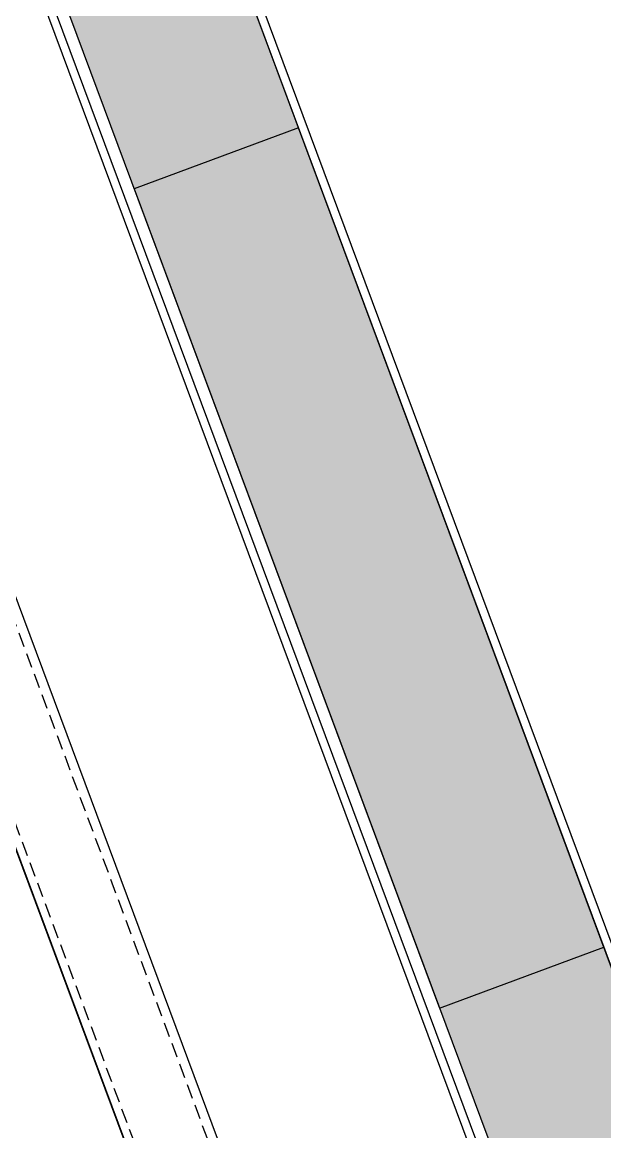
# Model space of a CAD drawing. Extents: x 12199666 to 24617114, y 1197707 to 2548648.
# Drawn here: x 12313680.5 to 12313880, y 1246922.8 to 1247302.8 of the extents above; entities that cross this region are included whole.
import ezdxf

# ---------------------------------------------------------------- set-up
doc = ezdxf.new("R2010")
doc.units = 0
doc.header["$LTSCALE"] = 10
doc.header["$MEASUREMENT"] = 0
doc.linetypes.add('TX-PLAN-T1-F11$0$DASHED', pattern=[0.75, 0.5, -0.25])
doc.layers.add('TX-PLAN-T1-F11$0$_EDO-ALUMINIUM-SECTION', color=90, linetype='Continuous', lineweight=30)
doc.layers.add('TX-PLAN-T1-F11$0$幕墙线', color=114, linetype='Continuous', lineweight=30)
for name, color, linetype in [('TX-PLAN-T1-F11$0$F-Alum', 4, 'Continuous'), ('TX-PLAN-T1-F11$0$F-dashed line', 8, 'TX-PLAN-T1-F11$0$DASHED'), ('TX-PLAN-T1-F11$0$F_MISC', 8, 'Continuous'), ('TX-PLAN-T1-F11$0$INSUL', 173, 'Continuous')]:
    doc.layers.add(name, color=color, linetype=linetype)

# ---------------------------------------------------------------- blocks, each defined once
blk = doc.blocks.new('*U195')
at = {"layer": 'TX-PLAN-T1-F11$0$INSUL', "lineweight": 0}
h = blk.add_hatch(dxfattribs=at)
h.set_pattern_fill('岩棉', color=256, scale=60.00000000000002, style=0, pattern_type=2)
h.set_pattern_definition([(171.78891, (31.98000479999999, 119.4285713999999), (-403.9210344936758, 60.00000149168051), [2.0005134, -418.1072400000002]), (146.908661, (33.73372379999999, 118.2857141999999), (-95.04024262992478, 60.00000083033304), [2.093239800000001, -437.4870720000002]), (132.32733, (35.03487, 116.8571429999999), (-106.9202743718115, 119.9999994801657), [1.932303599999998, -403.8514799999996]), (114.796992, (35.8268718, 115.1428571999999), (-23.76006081965321, 59.99999964663972), [1.8883968, -196.393272]), (91.6202240999998, (35.8834434, 113.1428574), (-11.88003000216715, 359.9999998263044), [2.000800199999999, -418.1671799999997]), (82.82482490000001, (30.05657160000001, 66.85714259999999), (83.16020966511272, 659.9999982204777), [46.65104279999994, -9750.067799999993]), (97.17517500000001, (41.823459, 66.85714259999999), (-83.16021148970225, 659.9999979909094), [46.65104280000004, -9750.06780000001]), (88.37977579999999, (35.9965866, 113.1428574), (11.88002583240484, 359.9999999412873), [2.0008002, -418.16718]), (65.203007, (36.05315819999999, 115.1428571999999), (23.76006077749137, 59.99999973523376), [1.888396799999998, -196.3932719999997]), (47.67266909999998, (36.84516060000001, 116.8571429999999), (106.9202740388371, 119.9999998207617), [1.932303599999999, -403.8514799999998]), (33.09133829999998, (38.14630680000001, 118.2857141999999), (95.0402417250371, 60.00000218260124), [2.0932398, -437.4870719999998]), (8.211089519999998, (39.90002519999999, 119.4285713999999), (403.9210347392536, 59.99999988934716), [2.0005134, -418.1072399999999]), (87.16616460000002, (30.00000000000001, 65.71428599999996), (11.88002507150802, 180.0000001810667), [1.144256399999998, -239.1495899999996]), (103.9013849999999, (30.282858, 64.57142879999994), (-47.5201215879632, 179.9999997770064), [1.177340399999998, -246.0641939999996]), (111.603615, (30.73543020000001, 63.42857159999996), (-11.88003031737481, 59.99999997976404), [1.229204999999999, -63.30404399999991]), (122.761347, (31.470861, 62.28571439999996), (-35.64009214299298, 59.99999937378065), [1.3590366, -284.0386379999999]), (138.290552, (32.43257759999999, 61.42857119999996), (-71.2801817170538, 60.00000123338383), [1.288252200000001, -269.2446480000003]), (152.003514, (33.5074374, 60.85714259999997), (-106.9202745038909, 59.99999917536116), [1.2173142, -254.4187140000001]), (166.477202, (34.6954404, 60.57142859999996), (-237.6006083015547, 60.00000192533073), [1.2218772, -255.3723300000001]), (167.070755, (35.94001500000002, 60.28571399999996), (-249.4806394894893, 59.99999988713196), [1.276948800000001, -266.8823280000002]), (12.92924439999999, (35.94001500000002, 60.28571399999996), (249.4806395808134, 59.99999961372987), [1.2769488, -266.882328]), (13.52279750000001, (37.1845896, 60.57142859999996), (237.6006088251535, 59.99999985187424), [1.221877199999999, -255.3723299999998]), (27.99648529999997, (38.3725926, 60.85714259999997), (118.8003031649702, 60.00000218637319), [1.2173142, -254.418714]), (41.70944699999995, (39.44745299999998, 61.42857119999996), (71.28018116740307, 60.00000178097831), [1.288252199999999, -269.2446479999997]), (57.2386522, (40.40916960000001, 62.28571439999996), (118.8003026691194, 180.000001000711), [1.359036599999999, -284.0386379999999]), (68.396384, (41.1445998, 63.42857159999996), (11.88003024886847, 60.00000021423826), [1.229204999999999, -63.30404399999996]), (76.098615, (41.59717259999999, 64.57142879999994), (11.88003045248315, 59.99999970942572), [1.177340399999998, -246.0641939999996]), (92.83383529999988, (41.8800306, 65.71428599999996), (-11.88003015074521, 179.9999999348276), [1.144256399999999, -239.1495899999998])])
h.paths.add_polyline_path([(0, 0), (429.9707085312324, 0), (429.9707085312324, 59.99999999999999), (0, 59.99999999999999)])
at = {"layer": 'TX-PLAN-T1-F11$0$INSUL'}
blk.add_lwpolyline([(0, 0), (429.9707085312324, 0), (429.9707085312324, 59.99999999999999), (0, 59.99999999999999)], close=True, dxfattribs=at)
blk = doc.blocks.new('TX-PLAN-T1-F11$0$A$C6BF074A9')
at = {"layer": 'TX-PLAN-T1-F11$0$F-Alum', "flags": 128}
blk.add_lwpolyline([(105.0180655552685, -178.3196381704593), (-174.9434567983117, 306.2800496912268, 2.199596923842418e-06), (-174.9434634172212, 306.2800611481389, 0.0986986279774025), (-175.3304635654058, 306.720728906078, 0.0824963867738618), (-175.7645314058609, 306.9515699045178, 0.05218479352659728), (-176.0692721358355, 307.0196756865362, 0.04398833920032272), (-176.3325915557652, 307.0269660923541, 0.03657129117625204), (-176.5497807385254, 306.9978308986347, 0.03475147928831665), (-176.7501598861854, 306.9410917634987, 0.02182096245760071), (-176.8712441215612, 306.8914545403413, 0.02280332773067025), (-176.9926481447037, 306.8285155748918), (-190.8468200384959, 298.8246464400754), (-189.346094575696, 296.2269892099166), (-176.7907512970123, 303.4804956133912), (-176.2422854134202, 305.5296869598706), (-176.7907512970123, 303.4804956133912), (101.670045593768, -178.5215350181943)], format="xyb", dxfattribs=at)
at = {"layer": 'TX-PLAN-T1-F11$0$F-Alum'}
blk.add_lwpolyline([(41.15684143688122, -207.7081718523377), (43.75396952407027, -206.2065308504652), (-210.3976291322469, 233.7131980354052), (-212.994757219436, 232.2115570334454)], close=True, dxfattribs=at)
at = {"layer": 'TX-PLAN-T1-F11$0$F_MISC', "ltscale": 18000, "extrusion": (6.800515792032808e-07, -9.067815260528008e-07, -0.9999999999993576), "xscale": -1, "rotation": 239.9840001645362}
for p in [(-37.87882982764083, -68.09845589171347, -0.0003954173365476329), (-103.172877777826, -181.117975366362, 0.0002343973125617583)]:
    blk.add_blockref('*U195', p, dxfattribs=at)
blk = doc.blocks.new('*U193')
at = {"layer": 'TX-PLAN-T1-F11$0$F-Alum', "flags": 128}
for points in [[(53.01061472645961, -31.80457267696329), (390.065040307818, -615.223651404347)], [(27.04169836640358, -46.80740425240947), (364.0961239619646, -630.2264829897904)]]:
    blk.add_lwpolyline(points, dxfattribs=at)
at = {"layer": 'TX-PLAN-T1-F11$0$F-dashed line', "flags": 128}
for points in [[(50.2786876456812, -33.38286887168942), (387.3331132275052, -616.8019476004993)], [(29.57848780532368, -45.34184349645511), (366.632913393667, -628.760922236208)]]:
    blk.add_lwpolyline(points, dxfattribs=at)
blk.add_blockref('TX-PLAN-T1-F11$0$A$C6BF074A9', (295.3913204157725, -154.9408162646432))
blk = doc.blocks.new('TX-PLAN-T1-F11$0$A$C21521A5F')
at = {"rotation": 90}
blk.add_blockref('*U193', (388.7170751225203, 16760.21975712478, 0.0004146164392175001), dxfattribs=at)
blk = doc.blocks.new('TX-PLAN-T1-F11$0$标准层幕墙0118')
at = {"color": 3, "rotation": 270}
blk.add_blockref('TX-PLAN-T1-F11$0$A$C21521A5F', (4239.780242875684, -661.2834627595585, -0.0004146164392191649), dxfattribs=at)
blk = doc.blocks.new('TX-PLAN-T1-F11')
at = {"layer": 'TX-PLAN-T1-F11$0$幕墙线'}
blk.add_lwpolyline([(12320853.42358575, 1246069.463993158), (12319874.15551759, 1245556.942988943), (12319504.51685508, 1246263.291677854), (12318287.46267927, 1245809.710601544), (12318025.41949917, 1246512.835058284), (12316808.36415329, 1246059.258099326), (12316546.32246322, 1246762.378557954), (12315329.26860736, 1246308.797600885), (12315067.22542752, 1247011.922057721), (12313850.17157141, 1246558.341100555), (12313588.12839157, 1247261.465557391), (12312371.07304542, 1246807.888598337), (12312109.03135535, 1247511.009056965), (12310891.9774995, 1247057.428099896), (12310629.93431965, 1247760.552556732), (12309412.88046354, 1247306.971599566), (12309150.8372837, 1248010.096056402), (12307933.78342759, 1247556.515099236), (12307671.74024774, 1248259.639556072), (12306454.68639163, 1247806.058598906), (12306192.64321179, 1248509.183055742), (12304975.58935568, 1248055.602098577), (12304713.54617583, 1248758.726555413), (12303496.49231972, 1248305.145598247)], dxfattribs=at)
at = {"layer": 'TX-PLAN-T1-F11$0$_EDO-ALUMINIUM-SECTION', "rotation": 350.4236156863823}
blk.add_blockref('TX-PLAN-T1-F11$0$标准层幕墙0118', (12293055.45042718, 1251790.443008234), dxfattribs=at)

msp = doc.modelspace()

# ---------------------------------------------------------------- block references
msp.add_blockref('TX-PLAN-T1-F11', (0, 0))

doc.saveas('drawing.dxf')
